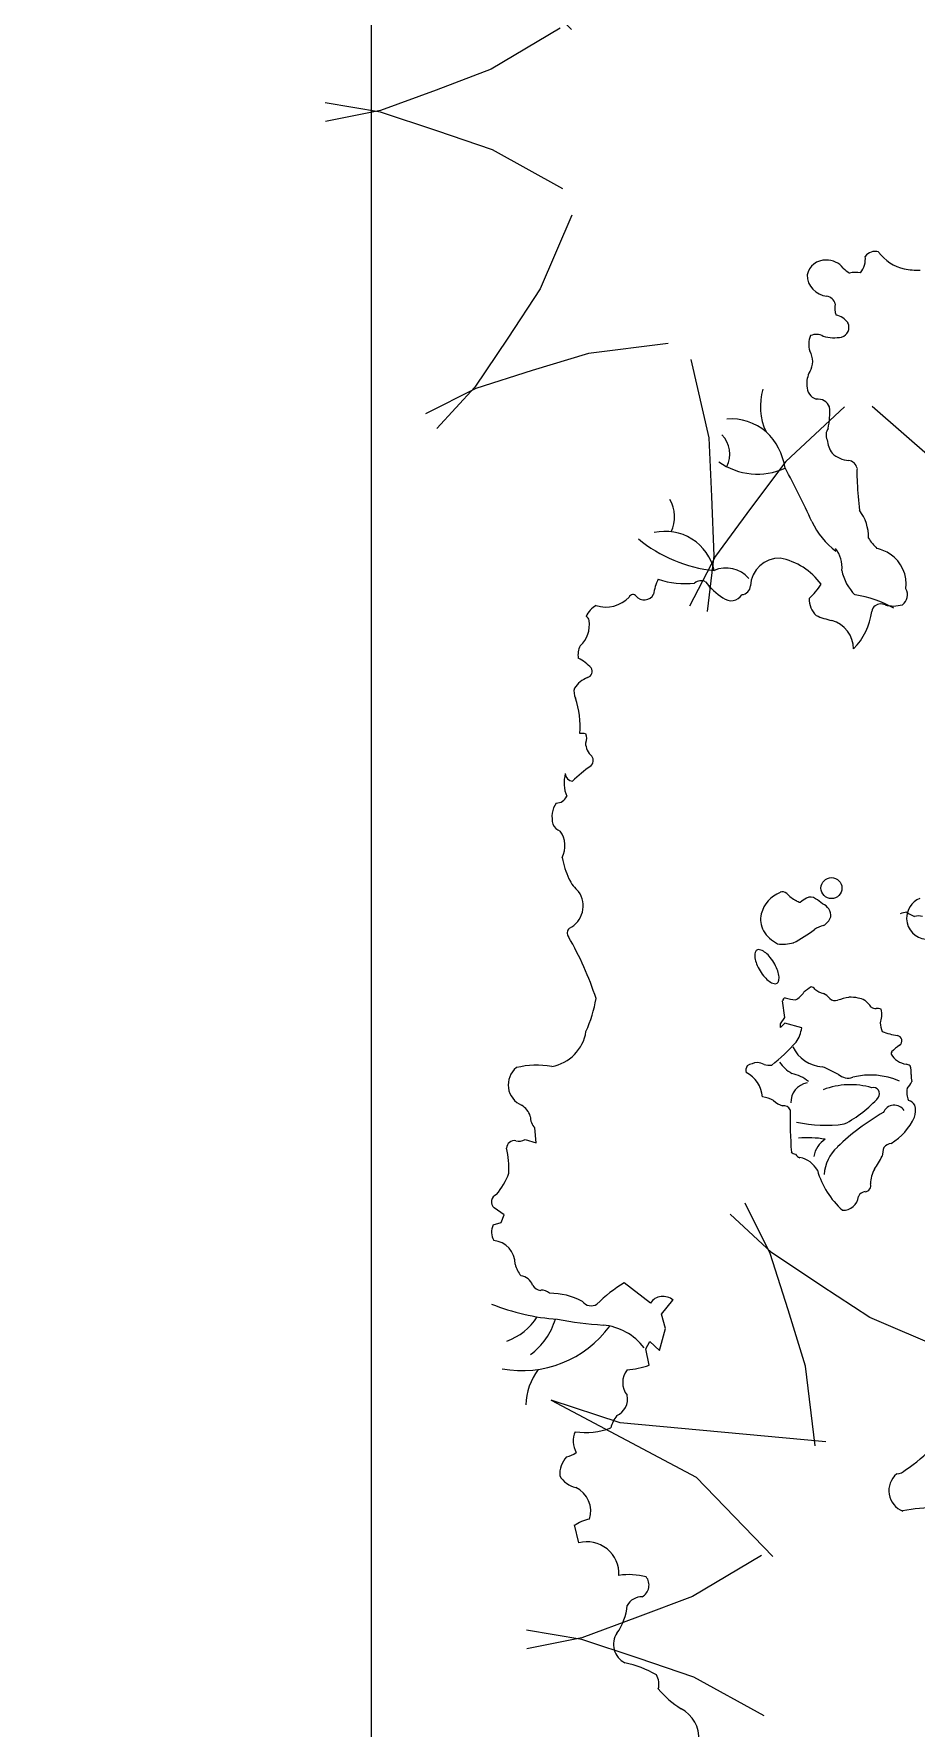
# Model space of a CAD drawing. Header units: millimetres. Extents: x 823088 to 974770, y -118861 to 5314.
# Drawn here: x 838612 to 839099, y -51325 to -50391 of the extents above; entities that cross this region are included whole.
import ezdxf

# ---------------------------------------------------------------- set-up
doc = ezdxf.new("R2010")
doc.units = ezdxf.units.MM
doc.header["$MEASUREMENT"] = 0
doc.layers.add('CAY', color=94, linetype='Continuous')
doc.layers.add('DIENHOA', color=3, linetype='Continuous')

# ---------------------------------------------------------------- blocks, each defined once
blk = doc.blocks.new('Cay73-mb')
at = {"layer": 'DIENHOA', "color": 85, "lineweight": 13, "true_color": 0x58ba48, "transparency": 33554495}
for p, q in [((-1358.4, 168.2), (-1362.4, 198.1)), ((-1366.4, 156.9), (-1358.4, 168.2)), ((-1358.6, 158), (-1366.4, 150)), ((-1366.4, 150), (-1366.4, 156.9)), ((-1328, 149.3), (-1358.6, 158)), ((-1825.4, -51.4), (-1805.6, -57.6)), ((-1805.6, -57.6), (-1807.7, -30.5)), ((-1862.9, -186.9), (-1880.6, -174.4)), ((-1882.7, -204.7), (-1868.1, -200.5)), ((-1868.1, -200.5), (-1862.9, -186.9)), ((-1600.2, -345.4), (-1647.1, -308.9)), ((-1580.4, -365.2), (-1559.5, -340.2)), ((-1573.1, -391.3), (-1580.4, -365.2)), ((-1583.5, -430.9), (-1573.1, -391.3)), ((-1608.5, -427.8), (-1601.2, -414.2)), ((-1601.2, -414.2), (-1583.5, -430.9)), ((-1602.3, -457), (-1608.5, -427.8)), ((-1729, -776.5), (-1736.8, -744.2))]:
    blk.add_line(p, q, dxfattribs=at)
blk.add_circle((-1274.7, 400.6), 18.9, dxfattribs=at)
for centre, radius, start, end in [((-1285.5, 1495.7), 33.9, 88.0776, 167.6578), ((-1283.1, 1492.4), 37.3, 37.8093, 91.9087), ((-1253.6, 1532), 39.9, 321.1358, 5.9482), ((-1196.6, 1524), 21.2, 72.005, 144.8693), ((-1123.7, 1594.4), 83.3, 217.1202, 255.8743), ((-1280, 1503.4), 38.6, 180.5779, 265.4872), ((-1202.9, 1567.3), 72.6, 225.7395, 237.0577), ((-1230.3, 1441.7), 65.7, 83.1978, 100.621), ((-1114.9, 1695), 183.7, 260.881, 269.8111), ((-1287, 1445.3), 20, 16.3936, 78.6005), ((-1237.3, 1442.6), 31.6, 164.7691, 202.3854), ((-1271.9, 1398.7), 32.4, 33.697, 80.5062), ((-1261.3, 1408.7), 18.1, 285.5889, 25.9443), ((-1278.2, 1378.2), 37.5, 155.4988, 199.2947), ((-1302, 1372.2), 23.9, 58.1845, 115.4575), ((-1270.1, 1464.2), 74.2, 254.9353, 280.6607), ((-1344.2, 1347.4), 35.8, 329.0296, 30.9704), ((-1277.1, 1308.5), 41.9, 150.6628, 186.7116), ((-1297, 1266.5), 105.5, 162.9105, 205.5637), ((-1294, 1302.8), 24.7, 178.0601, 250.7146), ((-1299.1, 1256.9), 22.8, 22.2543, 97.6216), ((-1408.9, 1255.5), 131.3, 347.5065, 4.3757), ((-1455.1, 1146.2), 97.8, 49.9038, 94.6124), ((-1469.7, 1139.1), 112.8, 8.5322, 46.5813), ((-1264, 1215.3), 20.4, 144.7003, 205.2105), ((-1506.1, 1181.1), 48.7, 332.2343, 44.7479), ((-1231.1, 1212.1), 51.7, 186.1247, 215.0035), ((-1408, 1263), 118.2, 234.1809, 294.9403), ((-1238.4, 1220.9), 52, 227.6665, 263.9935), ((-1244.9, 1152.9), 16.3, 8.3292, 86.4671), ((-2554.4, 497.4), 1365.5, 24.3081, 28.8296), ((-1045.5, 1145.7), 183.5, 177.0267, 185.1887), ((-502.5, 1161.7), 726.5, 182.5729, 186.4788), ((-1618.9, 1068), 62.2, 334.6001, 30.061), ((-1286.9, 1032), 78.7, 358.4735, 37.3601), ((-1573.3, 952.2), 89.8, 12.5308, 102.9265), ((-1180.4, 1120.9), 143.4, 205.3534, 233.0577), ((-1459.1, 1227.1), 256.9, 230.7129, 264.0541), ((-1309.3, 977.9), 53.6, 353.2891, 38.6068), ((-1121, 1085.6), 103.5, 212.5411, 225.8361), ((-1218.7, 918.5), 96.3, 59.0195, 74.5558), ((-1464.2, 922.1), 54, 40.9191, 113.4765), ((-1368.2, 941.6), 52.2, 88.609, 177.1457), ((-1389.1, 877.7), 118.1, 35.7637, 79.1798), ((-1206, 946.7), 65.7, 352.833, 55.8913), ((-1490.6, 911.7), 105.3, 155.1361, 170.6581), ((-1538.4, 1093.1), 145.2, 250.8174, 277.0379), ((-1509.4, 936), 17.2, 61.3898, 130.8411), ((-1406.3, 1023.7), 119.4, 217.4326, 237.894), ((-1401, 1016.5), 128.4, 312.1682, 327.0879), ((-1169, 990.2), 89.1, 192.0619, 224.6372), ((-1680.3, 963.8), 57.9, 252.59, 316.4318), ((-1631.7, 920.9), 7.33, 36.8702, 155.81), ((-1611.4, 937.9), 19.2, 221.0735, 331.6067), ((-1455.2, 940.5), 23.2, 230.9576, 327.5874), ((-1437.1, 944.9), 16.8, 275.035, 357.5104), ((-1274.6, 920.2), 40.2, 178.363, 226.8874), ((-1262.5, 726.8), 203.1, 60.5282, 81.4732), ((-1160.2, 928), 22.1, 306.082, 28.49), ((-1673.7, 868.2), 47, 120.6504, 153.5912), ((-1718.9, 881), 8.72, 3.0927, 68.9627), ((-1250.5, 1002.3), 122.8, 245.1537, 258.946), ((-1320.5, 913.5), 119.3, 315.9168, 352.5826), ((-1186.9, 896), 15.4, 126.816, 172.2316), ((-1186.1, 893.8), 17.6, 63.65, 124.5809), ((-1163.7, 964.4), 56.7, 255.0659, 286.8762), ((-1761.7, 874.2), 52.1, 313.0379, 7.9894), ((-1288.8, 829.8), 54, 0.6991, 74.1353), ((-1696.7, 820.1), 33.6, 151.5041, 190.7344), ((-1757.9, 752.7), 67.3, 40.4821, 65.2251), ((-1716.6, 790.2), 11.7, 288.1259, 32.2759), ((-1695.2, 732.2), 50, 110.8542, 146.0526), ((-1713.5, 753.7), 24, 164.2912, 208.8728), ((-1889.1, 691.2), 162.6, 355.5677, 18.2173), ((-1722.9, 651.8), 27, 76.2206, 98.2129), ((-1731.1, 669.9), 16.7, 331.3893, 28.6107), ((-1680.8, 664.2), 36.2, 183.6661, 227.4201), ((-1497.2, 333.4), 355.5, 126.2535, 133.1167), ((-1715.5, 629.9), 12.7, 309.4441, 36.8702), ((-1691.7, 589.8), 63.5, 164.9025, 202.1019), ((-1739.5, 606.5), 13.5, 180.6248, 267.1376), ((-1730.1, 528.1), 46.9, 147.1829, 195.5185), ((-1768.8, 573.1), 19.6, 267.8781, 338.3644), ((-1756.1, 522.8), 20.5, 200.6071, 253.0664), ((-1800.3, 476.6), 46.6, 332.9961, 34.8913), ((-1580.2, 492.6), 182.4, 191.7752, 204.3329), ((-1686.5, 444.3), 65.6, 204.1558, 229.5632), ((-1766, 368.5), 45, 296.905, 35.0327), ((-1345.3, 339.9), 57.3, 112.3595, 165.5771), ((-1362.6, 383.9), 10.2, 43.0872, 116.5023), ((-1290.3, 459.1), 94.2, 226.4698, 239.2613), ((-1326.7, 396.1), 21.4, 236.7809, 258.9951), ((-1298.3, 337.3), 49.7, 114.9656, 130.7525), ((-1312.3, 370.8), 13.6, 50.0941, 121.2194), ((-1335.6, 320.6), 68.7, 49.0246, 62.1047), ((-1299.1, 350.9), 23.1, 355.237, 68.5567), ((-1100.9, 346.2), 38.8, 112.8139, 181.3966), ((-1358.9, 344.1), 43.1, 166.3956, 207.9637), ((-1303.4, 358.5), 29, 299.8701, 340.6996), ((-1138.3, 330.2), 27.1, 92.1209, 118.0136), ((-1101.5, 346.5), 38.1, 181.897, 264.6085), ((-1084, 439), 98.6, 235.9416, 244.985), ((-1118.3, 318.9), 31.6, 76.3741, 103.6259), ((-1738.9, 319.8), 10.9, 127.7608, 220.2257), ((-2232.8, 29.1), 562.3, 17.9325, 30.2932), ((-1342.1, 358.1), 64.7, 211.9609, 243.0594), ((-1453.1, 515.6), 240.1, 297.2342, 307.9492), ((-1269.3, 265.6), 70.6, 106.1836, 120.8189), ((-1387, 279.1), 25.5, 166.4961, 188.9776), ((-1363.9, 282.7), 48.9, 188.9776, 201.7186), ((-1405.4, 283.5), 6.59, 121.4333, 166.4961), ((-1405.4, 283.5), 6.59, 76.3705, 121.4333), ((-1409.8, 265.1), 25.5, 53.889, 76.3705), ((-1423.7, 246.2), 48.9, 41.148, 53.889), ((-1450.1, 223.1), 84, 31.4333, 41.148), ((-1362.5, 388.3), 88.4, 264.1925, 282.5982), ((-1331.3, 295.7), 84, 201.7186, 211.4333), ((-1331.3, 295.7), 84, 211.4333, 221.148), ((-1450.1, 223.1), 84, 21.7186, 31.4333), ((-1417.5, 236.1), 48.9, 8.9776, 21.7186), ((-1394.3, 239.7), 25.5, 346.4961, 8.9776), ((-1357.7, 272.6), 48.9, 221.148, 233.889), ((-1371.5, 253.7), 25.5, 233.889, 256.3705), ((-1376, 235.3), 6.59, 256.3705, 301.4333), ((-1376, 235.3), 6.59, 301.4333, 346.4961), ((-1357.6, 235.6), 40.2, 297.1266, 326.2306), ((-1272, 157.4), 76.5, 120.6606, 133.0589), ((-1312.8, 213.2), 10.1, 35.9287, 79.6989), ((-1282.1, 244.4), 33.8, 228.3769, 257.807), ((-1931.9, 241.3), 237.4, 335.5008, 350.5297), ((-1357.4, 198.1), 4.96, 92.7733, 180), ((-1327.1, 320.7), 121.5, 255.4162, 264.2401), ((-1304.5, 180.9), 34, 38.1259, 63.4434), ((-1268.2, 212.8), 14.4, 228.7258, 288.6625), ((-1219.2, 69.1), 137.3, 100.1799, 108.832), ((-1239.6, 150.2), 54.2, 76.2586, 94.0841), ((-1228.7, 177), 25.9, 57.4091, 85.7337), ((-1270.7, 134.5), 85.3, 37.6433, 48.9751), ((-1195, 199.6), 15.4, 237.8138, 271.9488), ((-1192.4, 166.4), 17.9, 67.6741, 96.6225), ((-1206.9, 174.5), 23, 347.9138, 21.6123), ((-1145.7, 155.5), 41.3, 159.8661, 176.2486), ((-1142.2, 159.9), 44.8, 182.2023, 202.3242), ((-1790.4, 154.2), 75.4, 279.9385, 351.296), ((-1640.1, 399.9), 409.3, 309.0822, 317.5497), ((-1390.8, 159.3), 63.6, 325.913, 351.0146), ((-1138.4, 257.2), 122.9, 248.4565, 261.7345), ((-1158.4, 125.4), 10.5, 16.1211, 77.2409), ((-1158.8, 126.4), 10.6, 309.0333, 10.4064), ((-1287.4, 142.1), 62.8, 205.2034, 266.5732), ((-1161.9, 103), 5.53, 145.7877, 189.1578), ((-1134.6, 121.7), 38.2, 210.8187, 260.9246), ((-1122.3, 67.5), 58.7, 120.5508, 138.894), ((-1815.7, 46.9), 40, 129.1711, 246.5946), ((-1804.3, -71.7), 154, 79.956, 103.7999), ((-1416.8, 73.3), 11.9, 139.9475, 201.1263), ((-1451.9, 21.3), 53.4, 4.1708, 63.3853), ((-1402.8, 41.3), 46, 96.5579, 120.3091), ((-1413.8, 42.6), 44.8, 66.2476, 82.5692), ((-1382.9, 141.1), 58.9, 257.3485, 270.7588), ((-1307.7, 131.2), 74.4, 215.5483, 239.0389), ((-1364.7, -11), 80.6, 52.7178, 76.5499), ((-1415.6, -222.9), 326.9, 61.9804, 67.622), ((-1244.9, 84.8), 25.7, 228.0158, 289.3667), ((-1204.4, -65), 129.5, 66.3684, 104.2988), ((-1142.4, 68.6), 15.5, 53.782, 83.2102), ((-1172.2, 68.8), 40.8, 355.2454, 17.6105), ((-1097.9, 62), 33.8, 174.2079, 195.817), ((-1312.9, 16), 34.8, 99.2855, 182.7266), ((-1240.6, -91.8), 138.9, 73.9108, 110.5802), ((-1199.3, 30.9), 11.1, 325.302, 104.6877), ((-1104.3, 33), 35.1, 167.6366, 203.5994), ((-1164.4, 66.4), 36.6, 314.9178, 338.0813), ((-1850.2, -20.6), 36, 17.7441, 58.8344), ((-1401.5, -16.9), 42.1, 57.5485, 86.0727), ((-1351.2, 47.8), 40.2, 226.3993, 253.7689), ((-1360.3, -3.1), 12.5, 23.4606, 99.7893), ((-572.1, -15.4), 776.9, 178.7256, 184.3157), ((-1346.3, 161.8), 208, 297.0482, 318.696), ((-1161.8, -10.9), 21.3, 32.738, 157.6498), ((-1141.5, 0.1), 19.5, 30.8638, 74.847), ((-1158.4, 0.4), 35, 340.1692, 16.0748), ((-1784.8, -9.3), 31.2, 180.7236, 222.878), ((-1285.2, 212.5), 238.3, 257.3487, 278.0705), ((-967.5, -373.9), 428.4, 119.979, 133.755), ((-1229.2, 38.6), 115.2, 302.5839, 334.2517), ((-1844.3, -67.7), 14.4, 80.9158, 177.2738), ((-1835.8, -35.8), 18.8, 250.5594, 303.6911), ((-1317.3, -254), 205.7, 81.2547, 94.6549), ((-1260, -90.4), 47.3, 123.2721, 169.3422), ((-1165.2, -78.4), 20, 95.4919, 140.0215), ((-1996.2, -102.4), 141.9, 356.186, 14.4427), ((-1334.2, -59.5), 19.2, 228.722, 254.0535), ((-1325.7, -68), 17, 215.9113, 250.3448), ((-1339.3, -128.1), 44.9, 28.4412, 79.7906), ((-1216.2, -118.4), 71.6, 132.0078, 176.6252), ((-1281, -38.7), 106.2, 321.7906, 336.278), ((-977.6, -114.4), 208.8, 166.4631, 170.9153), ((-1994.4, -58), 149.9, 321.9121, 338.9338), ((-1155.6, -66.3), 149.8, 195.6487, 228.4545), ((-1138.1, -134.5), 66.7, 153.1924, 176.9425), ((-1872.3, -163.5), 13.7, 107.8385, 232.4305), ((-1212.4, -160.3), 15.3, 95.46, 154.3188), ((-1215, -134.3), 10.9, 275.9011, 17.9704), ((-1253.7, -150.9), 27.6, 267.2518, 354.1741), ((-1852.9, -217.7), 32.6, 156.4843, 207.7578), ((-1886.1, -275.6), 43, 0, 84.1268), ((-1797.1, -265.6), 47, 192.2152, 220.9135), ((-1836.3, -322.3), 26.1, 20.5554, 82.1231), ((-1794.7, -302.6), 20.1, 211.6531, 262.8748), ((-1794.6, -340.7), 18.4, 44.9991, 98.1299), ((-1781.6, -456), 128.3, 62.4019, 89.9982), ((-1516.1, -525.7), 253.3, 121.1398, 135.2841), ((-1577.5, -360.8), 27.4, 48.8132, 145.7988), ((-1737.8, 21.5), 397.1, 248.1596, 265.7326), ((-1706.2, -330.3), 20, 216.9995, 300.3799), ((-1831.1, -271), 195.8, 259.5448, 323.8038), ((-1896.7, -309.6), 111.2, 290.3062, 327.0255), ((-1887.1, -340.4), 121, 306.3942, 343.7913), ((-1642.5, 283.3), 669.5, 259.2583, 266.354), ((-1694.3, -488), 103.5, 36.8728, 84.922), ((-1710.8, -531.5), 113, 143.691, 178.5239), ((-1613.4, -488.3), 36.5, 141.1164, 218.8836), ((-1657.6, -292.4), 173.7, 275.1946, 288.5835), ((-1673.4, -518.1), 32.3, 293.3056, 12.2637), ((-1607.9, -587.2), 65.9, 143.2016, 164.6787), ((-1698.5, -593.8), 40.4, 154.9504, 210.3747), ((-1716.3, -454.5), 123.7, 261.2523, 291.258), ((-1266.1, -453.2), 229, 302.9072, 319.6111), ((-1717.9, -653.1), 45.2, 136.6994, 183.8134), ((-1763.9, -569.7), 54, 284.0387, 304.4245), ((-1723.1, -631.5), 46.9, 211.6741, 256.2614), ((-1132.1, -682.8), 39.5, 129.9038, 248.6085), ((-1158.6, -628.6), 23.9, 272.7265, 315.2016), ((-1753.8, -719.1), 46.4, 341.5681, 65.0342), ((-1085.5, -1023.2), 310.2, 90, 101.422), ((-1692.4, -812.9), 81, 102.4302, 123.3324), ((-1714.3, -832.4), 57.8, 357.4836, 104.6835), ((-1638.4, -952.5), 118.9, 75.066, 98.7999), ((-1626.7, -852.4), 24.1, 299.8503, 38.0716), ((-1615.4, -903.3), 29.9, 88.6804, 151.6113), ((-1743.8, -879.7), 102.4, 324.7872, 354.7697), ((-1629.8, -959.2), 36.6, 145.9588, 243.4309), ((-1685.4, -1178.8), 190.9, 59.8039, 78.1142), ((-1617.5, -1030.5), 32.7, 344.8786, 30.8253), ((-1452.6, -926.8), 174.3, 220.0918, 237.9676), ((-1572.4, -1127.6), 59.6, 355.6997, 62.7276)]:
    blk.add_arc(centre, radius, start, end, dxfattribs=at)
blk = doc.blocks.new('A$C13116BC8')
at = {"layer": 'CAY', "lineweight": 5, "transparency": 33554495}
for points in [[(127.22, 274.82), (133, 302.44), (133.66, 323.12), (134.13, 343.94), (131.52, 363.56)], [(244.43, 274.82), (238.64, 302.44), (237.98, 323.12), (237.51, 343.94), (240.12, 363.56)], [(180.92, 292.27), (160, 311.21), (147.31, 327.55), (134.7, 344.13), (125.28, 361.53)], [(190.72, 292.27), (211.64, 311.21), (224.33, 327.55), (236.94, 344.13), (246.36, 361.53)], [(119.29, 269.06), (91.23, 272.09), (71.36, 277.85), (51.41, 283.85), (33.56, 292.39)], [(86.1, 223.37), (74.54, 249.12), (62.92, 266.24), (51.06, 283.36), (37.42, 297.7)], [(252.35, 269.06), (280.41, 272.09), (300.28, 277.85), (320.23, 283.85), (338.08, 292.39)], [(285.55, 223.37), (297.1, 249.12), (308.72, 266.24), (320.58, 283.36), (334.22, 297.7)], [(290.38, 220.15), (356.71, 220.15), (374.19, 220.15), (339.23, 205.51), (297.4, 176.01)], [(83.07, 214.06), (58.59, 200.02), (39.13, 193), (19.46, 186.12), (0, 182.54)], [(83.07, 157.59), (58.59, 171.62), (39.13, 178.64), (19.46, 185.52), (0, 189.1)], [(292.27, 180.92), (311.21, 160), (327.55, 147.31), (344.13, 134.7), (361.53, 125.28)], [(84.24, 161.36), (35.39, 107.59), (14.47, 92.94), (66.76, 117.42), (105.3, 122.24)], [(274.82, 127.21), (302.44, 133), (323.12, 133.66), (343.94, 134.13), (363.56, 131.52)], [(102.58, 119.29), (99.55, 91.23), (93.79, 71.36), (87.79, 51.41), (79.25, 33.56)], [(269.06, 119.29), (272.09, 91.23), (277.85, 71.36), (283.85, 51.41), (292.39, 33.56)], [(148.27, 86.1), (122.52, 74.54), (105.4, 62.92), (88.28, 51.06), (73.94, 37.42)], [(223.37, 86.1), (249.12, 74.54), (266.24, 62.92), (283.36, 51.06), (297.7, 37.42)], [(157.59, 83.07), (171.62, 58.59), (178.64, 39.13), (185.52, 19.46), (189.1, 0)], [(214.06, 83.07), (200.02, 58.59), (193, 39.13), (186.12, 19.46), (182.54, 0)]]:
    blk.add_lwpolyline(points, dxfattribs=at)
blk = doc.blocks.new('asdasdsd')
at = {"color": 1, "lineweight": 20}
blk.add_lwpolyline([(803112.97, -58623.43), (806412.97, -58623.43), (806412.97, -51623.43), (805212.97, -51623.43), (805212.97, -48623.43), (806412.97, -48623.43), (806412.97, -42923.43), (802212.97, -42923.43), (802212.97, -43623.43), (802112.97, -43623.43), (802112.97, -43853.43), (802412.97, -43853.43), (802412.97, -43153.43), (806182.97, -43153.43), (806182.97, -48393.43), (804982.97, -48393.43), (804982.97, -51853.43), (806182.97, -51853.43), (806182.97, -55923.43), (803112.97, -55923.43), (803112.97, -56153.43), (806182.97, -56153.43), (806182.97, -58393.43), (803112.97, -58393.43)], close=True, dxfattribs=at)
at = {"layer": 'CAY', "color": 1, "transparency": 33554495, "xscale": 1.567410653337407, "yscale": 1.567410653337407, "zscale": 1.567410653337407, "rotation": 306.912120025462}
for p in [(805070.97, -50371.56), (805181.97, -51213.56)]:
    blk.add_blockref('A$C13116BC8', p, dxfattribs=at)
at = {"layer": 'CAY', "color": 1, "transparency": 33554495, "xscale": 0.3066890313762111, "yscale": 0.3066890313762111, "zscale": 0.3066890313762111}
blk.add_blockref('Cay73-mb', (805857.51, -50984.75), dxfattribs=at)

msp = doc.modelspace()

# ---------------------------------------------------------------- block references
at = {"color": 8, "lineweight": 9}
msp.add_blockref('asdasdsd', (33585.5, 0), dxfattribs=at)

doc.saveas('drawing.dxf')
